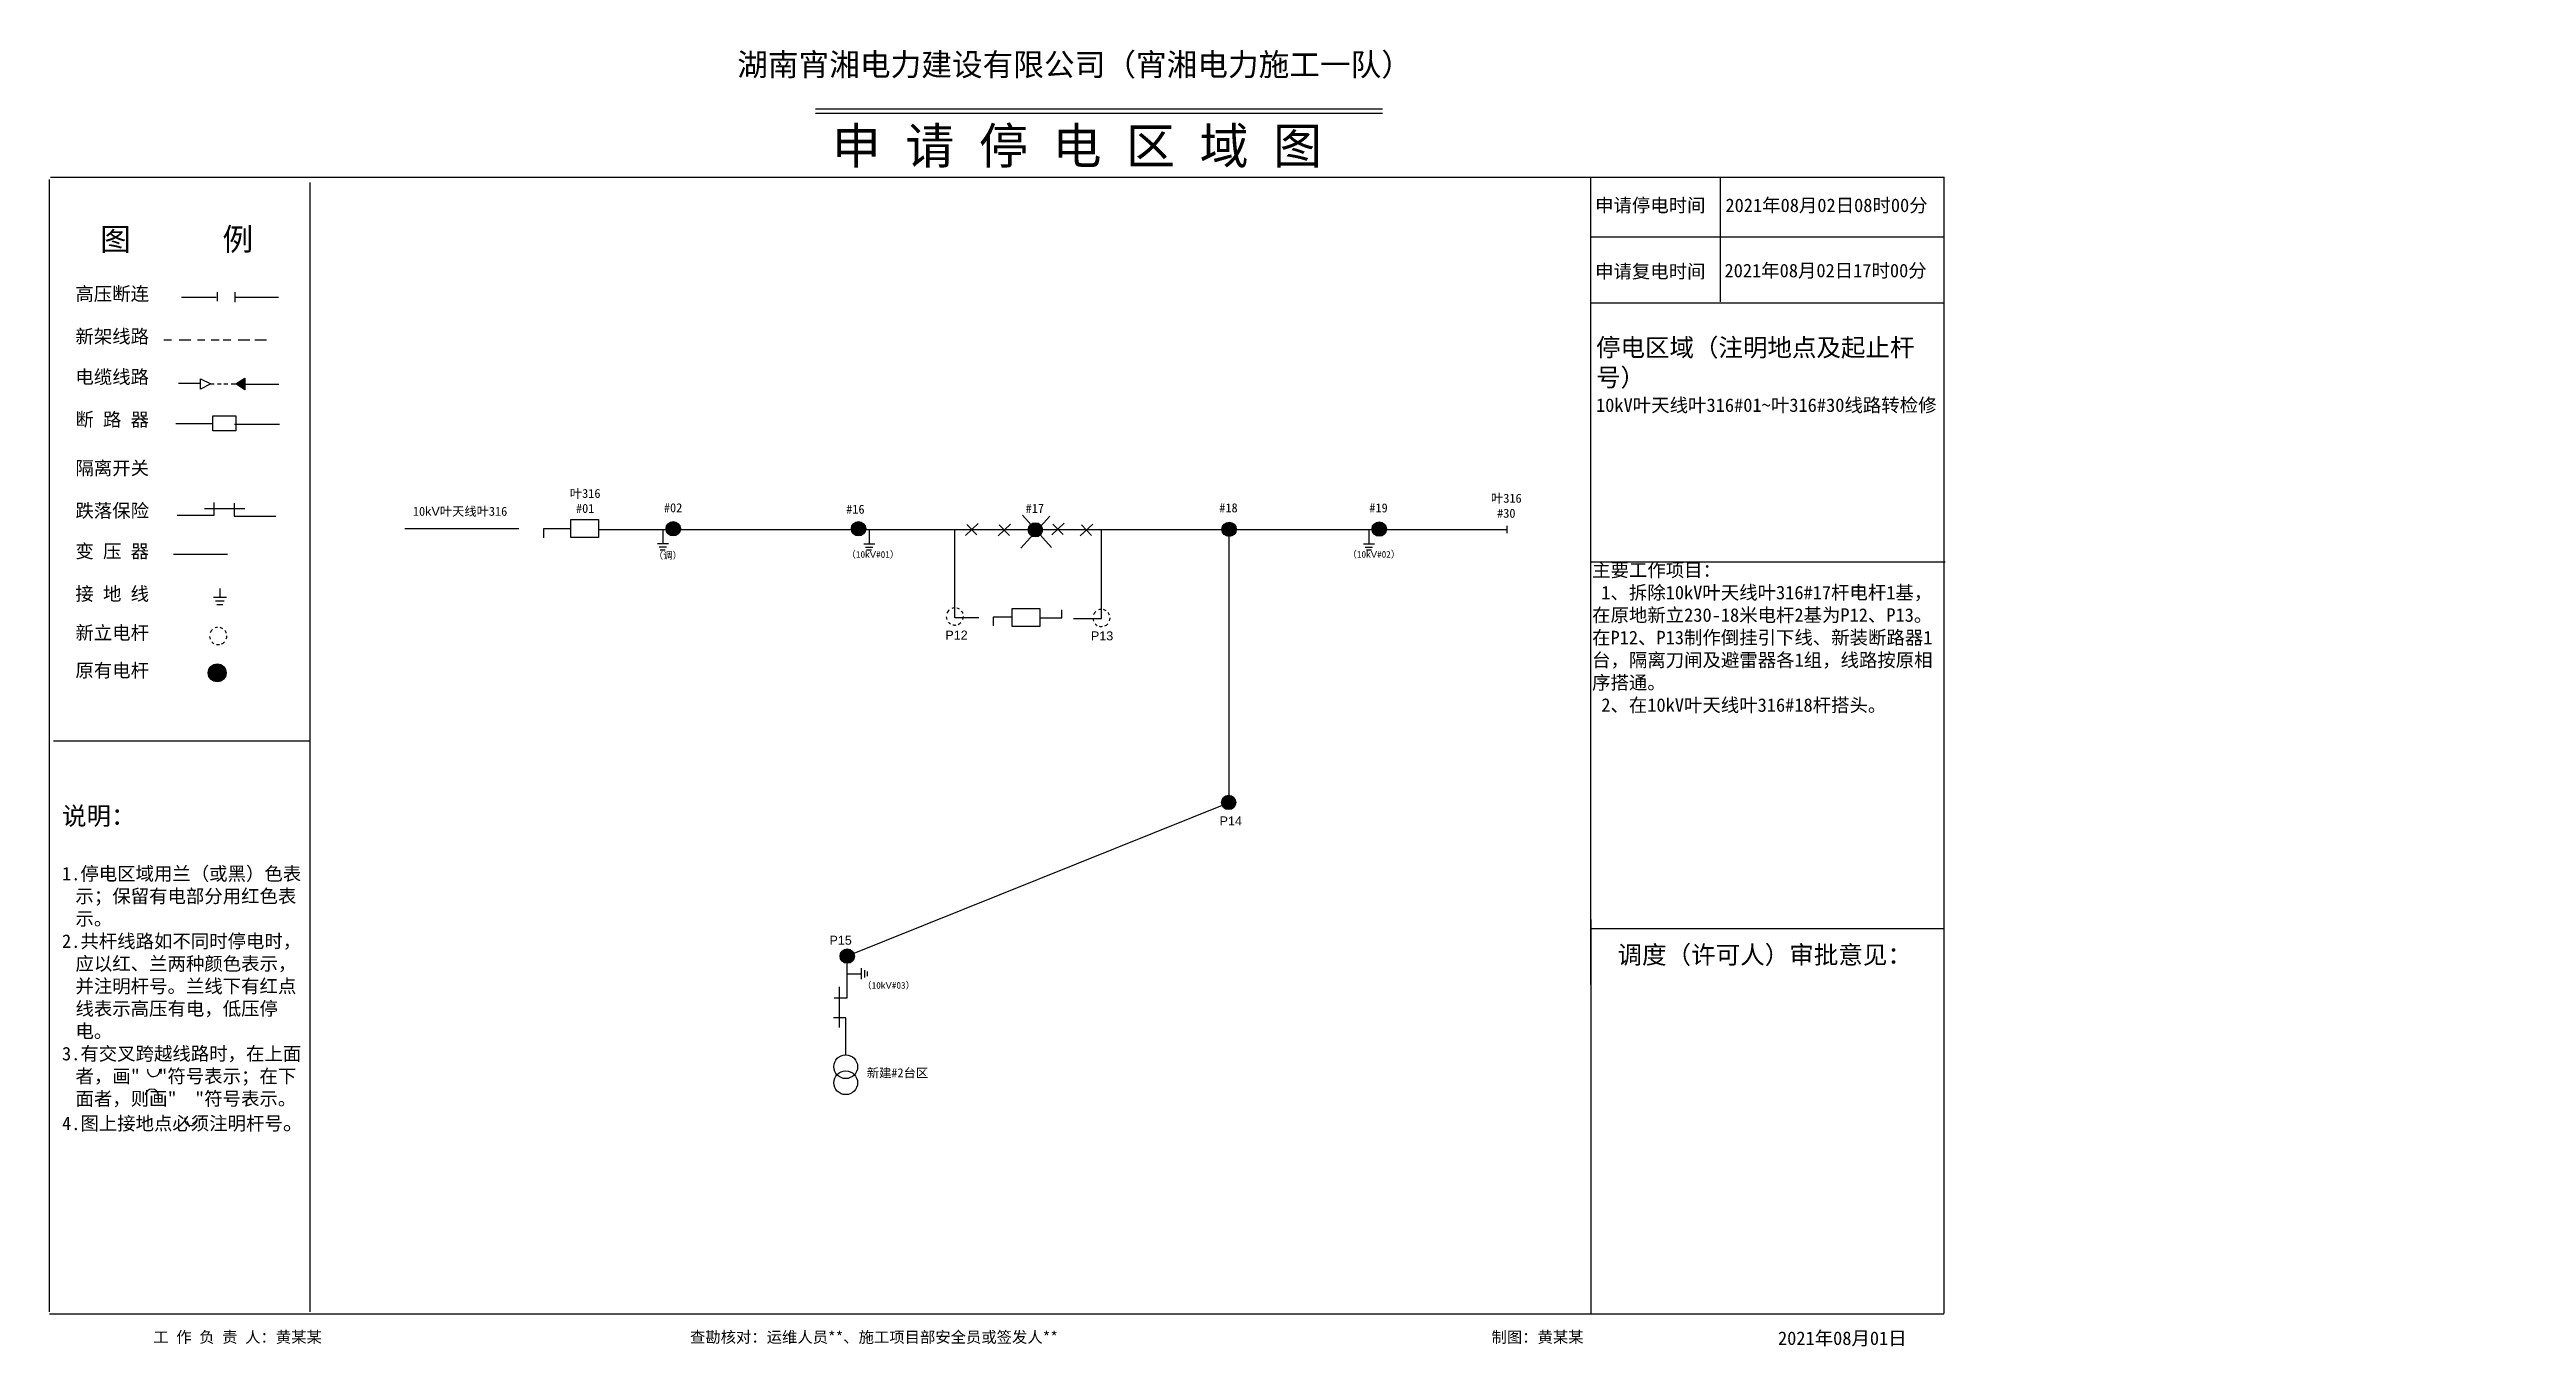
# Model space of a CAD drawing. Header units: millimetres. Extents: x 4738 to 5289, y 583 to 872.
import ezdxf
from ezdxf.lldxf.tags import DXFTag

# ---------------------------------------------------------------- set-up
doc = ezdxf.new("R2010")
doc.units = ezdxf.units.MM
doc.linetypes.add('ACAD_ISO02W100', pattern=[15, 12, -3])
doc.layers.add('2', color=2, linetype='Continuous')
doc.styles.add('[gb2312] 宋体-400-0', font='', dxfattribs={"height": 0.2})
doc.styles.get("Standard").update_dxf_attribs({"font": 'txt', "bigfont": 'gbcbig.shx'})
doc.styles.get('[gb2312] 宋体-400-0').set_extended_font_data('SimSun')
tags = doc.linetypes.add('ACAD_ISO03W100', pattern=[30, 12, -18]).pattern_tags.tags
tags[6:7] = [DXFTag(74, 4), DXFTag(75, 0), DXFTag(340, '0'), DXFTag(46, 1.0), DXFTag(50, 0.0), DXFTag(44, 0.0), DXFTag(45, 0.0)]
tags[4:5] = [DXFTag(74, 4), DXFTag(75, 0), DXFTag(340, '0'), DXFTag(46, 1.0), DXFTag(50, 0.0), DXFTag(44, 0.0), DXFTag(45, 0.0)]
tags = doc.linetypes.add('ACAD_ISO11W100', pattern=[33, 12, -3, 12, -3, 0, -3]).pattern_tags.tags
tags[14:15] = [DXFTag(74, 4), DXFTag(75, 0), DXFTag(340, '0'), DXFTag(46, 1.0), DXFTag(50, 0.0), DXFTag(44, 0.0), DXFTag(45, 0.0)]
tags[12:13] = [DXFTag(74, 4), DXFTag(75, 0), DXFTag(340, '0'), DXFTag(46, 1.0), DXFTag(50, 0.0), DXFTag(44, 0.0), DXFTag(45, 0.0)]
tags[10:11] = [DXFTag(74, 4), DXFTag(75, 0), DXFTag(340, '0'), DXFTag(46, 1.0), DXFTag(50, 0.0), DXFTag(44, 0.0), DXFTag(45, 0.0)]
tags[8:9] = [DXFTag(74, 4), DXFTag(75, 0), DXFTag(340, '0'), DXFTag(46, 1.0), DXFTag(50, 0.0), DXFTag(44, 0.0), DXFTag(45, 0.0)]
tags[6:7] = [DXFTag(74, 4), DXFTag(75, 0), DXFTag(340, '0'), DXFTag(46, 1.0), DXFTag(50, 0.0), DXFTag(44, 0.0), DXFTag(45, 0.0)]
tags[4:5] = [DXFTag(74, 4), DXFTag(75, 0), DXFTag(340, '0'), DXFTag(46, 1.0), DXFTag(50, 0.0), DXFTag(44, 0.0), DXFTag(45, 0.0)]
tags = doc.linetypes.add('BORDER', pattern=[1.75, 0.5, -0.25, 0.5, -0.25, 0, -0.25]).pattern_tags.tags
tags[14:15] = [DXFTag(74, 4), DXFTag(75, 0), DXFTag(340, '0'), DXFTag(46, 1.0), DXFTag(50, 0.0), DXFTag(44, 0.0), DXFTag(45, 0.0)]
tags[12:13] = [DXFTag(74, 4), DXFTag(75, 0), DXFTag(340, '0'), DXFTag(46, 1.0), DXFTag(50, 0.0), DXFTag(44, 0.0), DXFTag(45, 0.0)]
tags[10:11] = [DXFTag(74, 4), DXFTag(75, 0), DXFTag(340, '0'), DXFTag(46, 1.0), DXFTag(50, 0.0), DXFTag(44, 0.0), DXFTag(45, 0.0)]
tags[8:9] = [DXFTag(74, 4), DXFTag(75, 0), DXFTag(340, '0'), DXFTag(46, 1.0), DXFTag(50, 0.0), DXFTag(44, 0.0), DXFTag(45, 0.0)]
tags[6:7] = [DXFTag(74, 4), DXFTag(75, 0), DXFTag(340, '0'), DXFTag(46, 1.0), DXFTag(50, 0.0), DXFTag(44, 0.0), DXFTag(45, 0.0)]
tags[4:5] = [DXFTag(74, 4), DXFTag(75, 0), DXFTag(340, '0'), DXFTag(46, 1.0), DXFTag(50, 0.0), DXFTag(44, 0.0), DXFTag(45, 0.0)]

msp = doc.modelspace()

# ---------------------------------------------------------------- hatches: boundary and pattern name
at = {"linetype": 'ACAD_ISO02W100'}
msp.add_hatch(color=256, dxfattribs=at).paths.add_polyline_path([(4781.66, 795.99), (4779.64, 797.27), (4781.66, 798.52)])
for points in [[(4878.47, 765.08, 1), (4875.29, 765.08, 1)], [(4919.68, 765.08, 1), (4916.49, 765.08, 1)], [(4959.02, 764.84, 1), (4955.83, 764.84, 1)], [(5002.09, 764.96, 1), (4998.9, 764.96, 1)], [(5035.47, 765, 1), (5032.28, 765, 1)], [(4777.48, 733.04, 1), (4773.49, 733.04, 1)], [(5001.99, 704.24, 1), (4998.8, 704.24, 1)], [(4917.17, 670.08, 1), (4913.98, 670.08, 1)]]:
    msp.add_hatch(color=256).paths.add_polyline_path(points)

# ---------------------------------------------------------------- linework, layer by layer
for p, q in [((4908.5, 858.39), (5034.63, 858.39)), ((4908.5, 857.42), (5034.63, 857.42)), ((4738.21, 591.03), (4738.21, 842.7)), ((4738.39, 843.25), (5159.26, 843.25)), ((5080.85, 843.32), (5080.85, 663.76)), ((5109.78, 815.55), (5109.78, 843.32)), ((5159.43, 843.32), (5159.43, 590.64)), ((4796.12, 842.04), (4796.12, 591.03)), ((5080.85, 829.95), (5159.54, 829.95)), ((4767.52, 816.57), (4775.23, 816.57)), ((4775.45, 817.67), (4775.45, 815.69)), ((4779.42, 817.67), (4779.42, 815.47)), ((4779.42, 816.57), (4789.11, 816.57)), ((5080.85, 815.3), (5159.26, 815.3)), ((4766.86, 797.42), (4771.71, 797.42)), ((4781.89, 797.22), (4789.22, 797.22)), ((4766.28, 788.48), (4774.59, 788.48)), ((4779.35, 788.31), (4789.36, 788.31)), ((4766.58, 768.12), (4774.78, 768.12)), ((4772.66, 769.58), (4781.65, 769.58)), ((4774.78, 768.12), (4774.78, 770.9)), ((4779.28, 770.76), (4779.28, 767.86)), ((4779.28, 767.86), (4788.53, 767.86)), ((4848.05, 765.1), (4854.12, 765.1)), ((4860.28, 764.9), (5062.27, 764.9)), ((5080.94, 757.73), (5159.68, 757.73)), ((4739.12, 717.93), (4796.12, 717.93)), ((5080.93, 678.23), (5080.93, 590.64)), ((5080.93, 676.22), (5159.39, 676.22)), ((4915.57, 660.84), (4915.57, 670.09)), ((4913.85, 654.23), (4913.85, 663.22)), ((4915.3, 656.34), (4912.53, 656.34)), ((4912.66, 660.84), (4915.57, 660.84)), ((4915.3, 648.15), (4915.3, 656.34)), ((5159.45, 590.47), (4738.21, 590.47))]:
    msp.add_line(p, q)
at = {"linetype": 'ACAD_ISO03W100'}
for p, q in [((4763.63, 807.1), (4765.35, 807.1)), ((4767.02, 807.1), (4769.6, 807.1)), ((4771.08, 807.1), (4772.77, 807.1)), ((4774.18, 807.1), (4775.9, 807.1)), ((4776.82, 807.1), (4778.54, 807.1)), ((4780.17, 807.1), (4782.75, 807.1)), ((4783.84, 807.1), (4786.42, 807.1)), ((4774.12, 797.27), (4774.82, 797.27)), ((4778.62, 797.27), (4779.67, 797.27))]:
    msp.add_line(p, q, dxfattribs=at)
at = {"linetype": 'ACAD_ISO02W100'}
for p, q in [((4771.77, 798.4), (4774.1, 797.27)), ((4771.78, 796.11), (4771.78, 798.38)), ((4774.1, 797.29), (4771.79, 796.13)), ((4779.64, 797.27), (4781.66, 798.52)), ((4781.66, 795.99), (4779.64, 797.27)), ((4781.66, 798.52), (4781.66, 795.99)), ((4765.79, 759.45), (4778.35, 759.45))]:
    msp.add_line(p, q, dxfattribs=at)
at = {"linetype": 'ByBlock'}
for p, q in [((4775.53, 797.27), (4776.36, 797.27)), ((4776.99, 797.27), (4777.84, 797.27)), ((4873.36, 761.77), (4875.84, 761.77)), ((4873.75, 761.03), (4875.4, 761.03)), ((4874.02, 760.39), (4875.13, 760.39)), ((4874.56, 764.94), (4874.56, 761.86)), ((4919.24, 761.74), (4921.72, 761.74)), ((4919.63, 761.01), (4921.28, 761.01)), ((4919.9, 760.37), (4921, 760.37)), ((4920.43, 764.92), (4920.43, 761.84)), ((5030.37, 761.75), (5032.85, 761.75)), ((5030.76, 761.01), (5032.41, 761.01)), ((5031.03, 760.37), (5032.13, 760.37)), ((5031.56, 764.92), (5031.56, 761.84)), ((4774.65, 749.88), (4777.55, 749.88)), ((4776.05, 751.81), (4776.05, 749.98)), ((4775.1, 749.02), (4777.04, 749.02)), ((4775.42, 748.26), (4776.71, 748.26)), ((4918.74, 664.94), (4918.74, 667.42)), ((4919.47, 665.32), (4919.47, 666.98)), ((4920.11, 665.6), (4920.11, 666.7)), ((4915.56, 666.13), (4918.65, 666.13))]:
    msp.add_line(p, q, dxfattribs=at)
at = {"lineweight": -3}
for p, q in [((4944.68, 766.22), (4941.9, 763.61)), ((4942.16, 766.04), (4944.42, 763.69)), ((4951.9, 766.13), (4949.12, 763.52)), ((4949.38, 765.96), (4951.64, 763.61)), ((4960.61, 767.89), (4954.2, 760.73)), ((4954.57, 768.08), (4960.98, 760.91)), ((4963.82, 766.3), (4961.04, 763.69)), ((4961.3, 766.13), (4963.56, 763.78)), ((4970.17, 766.13), (4967.39, 763.52)), ((4967.65, 765.96), (4969.91, 763.61)), ((5062.27, 765.72), (5062.27, 764.11)), ((4848.04, 765.09), (4848.04, 763.05)), ((5000.41, 764.93), (5000.41, 704.14)), ((5000.41, 704.14), (4915.56, 670.07))]:
    msp.add_line(p, q, dxfattribs=at)
at = {"color": 1, "lineweight": -3}
msp.add_line((4817.22, 765.1), (4842.59, 765.1), dxfattribs=at)
at = {"linetype": 'BORDER', "lineweight": -3}
for p, q in [((4939.47, 745.28), (4939.47, 764.9)), ((4972.13, 745.16), (4972.13, 764.93)), ((4952.24, 745.4), (4948.03, 745.4)), ((4948.03, 745.4), (4948.03, 743.48)), ((4958.49, 745.28), (4963.26, 745.28)), ((4963.26, 745.28), (4963.26, 747.06)), ((4965.91, 745.16), (4972.13, 745.16))]:
    msp.add_line(p, q, dxfattribs=at)
at = {"linetype": 'ACAD_ISO11W100', "lineweight": -3}
msp.add_line((4944.85, 745.28), (4939.47, 745.28), dxfattribs=at)
at = {"lineweight": -3}
for points in [[(4774.49, 790.16), (4779.62, 790.16), (4779.62, 786.84), (4774.49, 786.84)], [(4854.13, 767.12), (4860.28, 767.12), (4860.28, 763.14), (4854.13, 763.14)]]:
    msp.add_lwpolyline(points, close=True, dxfattribs=at)
at = {"linetype": 'BORDER', "lineweight": -3}
msp.add_lwpolyline([(4952.28, 747.36), (4958.43, 747.36), (4958.43, 743.38), (4952.28, 743.38)], close=True, dxfattribs=at)
for centre, radius in [((4876.88, 765.08), 1.59), ((4918.09, 765.08), 1.59), ((4957.42, 764.84), 1.59), ((5000.5, 764.96), 1.59), ((5033.87, 765), 1.59), ((4775.49, 733.04), 1.99), ((5000.39, 704.24), 1.59), ((4915.58, 670.08), 1.59), ((4915.24, 645.5), 2.64), ((4915.24, 641.93), 2.64)]:
    msp.add_circle(centre, radius)
for centre, radius, start, end in [((4939.51, 745.58), 1.91, 182.2877, 201.2871), ((4939.51, 745.58), 1.91, 131.0392, 156.3274), ((4939.51, 745.58), 1.91, 222.9549, 239.9132), ((4939.51, 745.58), 1.91, 93.8647, 111.1078), ((4939.51, 745.58), 1.91, 257.4943, 279.6788), ((4939.51, 745.58), 1.91, 57.7619, 76.5484), ((4939.51, 745.58), 1.91, 292.9091, 316.8318), ((4939.51, 745.58), 1.91, 19.1686, 38.6112), ((4939.51, 745.58), 1.91, 340.2429, 0.5811), ((4972.11, 745.24), 1.91, 182.2877, 201.2871), ((4972.11, 745.24), 1.91, 131.0392, 156.3274), ((4972.11, 745.24), 1.91, 222.9549, 239.9132), ((4972.11, 745.24), 1.91, 93.8647, 111.1078), ((4972.11, 745.24), 1.91, 57.7619, 76.5484), ((4972.11, 745.24), 1.91, 292.9091, 316.8318), ((4972.11, 745.24), 1.91, 19.1686, 38.6112), ((4972.11, 745.24), 1.91, 340.2429, 0.5811), ((4775.71, 741.24), 1.91, 182.2877, 201.2871), ((4775.71, 741.24), 1.91, 131.0392, 156.3274), ((4775.71, 741.24), 1.91, 222.9549, 239.9132), ((4775.71, 741.24), 1.91, 93.8647, 111.1078), ((4775.71, 741.24), 1.91, 257.4943, 279.6788), ((4775.71, 741.24), 1.91, 57.7619, 76.5484), ((4775.71, 741.24), 1.91, 292.9091, 316.8318), ((4775.71, 741.24), 1.91, 19.1686, 38.6112), ((4775.71, 741.24), 1.91, 340.2429, 0.5811), ((4972.04, 745.28), 1.91, 257.4943, 279.6788), ((4761.37, 644.68), 1.38, 167.8678, 12.921), ((4760.98, 639.01), 1.5, 7.2594, 173.3023), ((4769.64, 633.78), 1.38, 165.4818, 10.5351)]:
    msp.add_arc(centre, radius, start, end)

# ---------------------------------------------------------------- texts
for s, insert, char_height, width, attachment_point in [('\\fKaiTi|b0|i0|c134|p49;湖南宵湘电力建设有限公司（宵湘电力施工一队）', (4891.12, 870.76), 5, 470.0431, 1), ('{\\f楷体_GB2312|b0|i0|c134|p49;申 请 停 电 区 域 图}', (4912.14, 854.19), 8, 255.3599, 1), ('{\\fSimSun|b0|i0|c134|p54;申请停电时间}', (5081.87, 838.48), 3, 26.8687, 1), ('\\fSimSun|b0|i0|c134|p54;2021年08月02日08时00分', (5110.86, 838.48), 3, 53.7269, 1), ('{\\fKaiTi_GB2312|b0|i0|c134|p49;图      例}', (4749.44, 829.16), 5, 40.2373, 4), ('{\\fSimSun|b0|i0|c134|p54;申请复电时间}', (5081.87, 823.79), 3, 26.8687, 1), ('\\fSimSun|b0|i0|c134|p54;2021年08月02日17时00分', (5110.65, 823.97), 3, 50.7586, 1), ('{\\fKaiTi_GB2312|b0|i0|c134|p49;高压断连}', (4743.96, 818.8), 3, 29.306, 1), ('{\\fKaiTi_GB2312|b0|i0|c134|p49;新架线路}', (4743.96, 809.34), 3, 29.306, 1), ('\\fSimHei|b0|i0|c134|p2;停电区域\\fSimSun|b0|i0|c134|p54;（注明地点及起止杆号）\\P\\H0.7525x;10kV叶天线叶316#01~叶316#30线路转检修', (5082.07, 807.37), 3.993, 76.3402, 1), ('{\\fKaiTi_GB2312|b0|i0|c134|p49;电缆线路}', (4743.96, 800.33), 3, 29.306, 1), ('{\\fKaiTi_GB2312|b0|i0|c134|p49;断 路 器}', (4743.96, 790.87), 3, 29.306, 1), ('{\\fKaiTi_GB2312|b0|i0|c134|p49;隔离开关}', (4743.96, 780.06), 3, 29.306, 1), ('{\\fKaiTi_GB2312|b0|i0|c134|p49;跌落保险}', (4743.96, 770.6), 3, 29.306, 1), ('\\fSimSun|b0|i0|c134|p54;叶316\\P #01', (4853.91, 773.93), 2, 50.7586, 1), ('\\fSimSun|b0|i0|c134|p54;叶316\\P #30', (5058.73, 772.86), 2, 50.7586, 1), ('\\fSimSun|b0|i0|c134|p54;10\\fArial|b0|i0|c0|p32;kV\\fSimSun|b0|i0|c134|p54;叶天线叶316', (4819.01, 769.96), 2, 50.7586, 1), ('\\fSimSun|b0|i0|c134|p54;\\P #02', (4873.46, 774.08), 2, 50.7586, 1), ('\\fSimSun|b0|i0|c134|p54;\\P #16', (4913.99, 773.75), 2, 50.7586, 1), ('\\fSimSun|b0|i0|c134|p54;\\P #17', (4953.88, 773.94), 2, 50.7586, 1), ('\\fSimSun|b0|i0|c134|p54;\\P #18', (4996.95, 774.06), 2, 50.7586, 1), ('\\fSimSun|b0|i0|c134|p54;\\P #19', (5030.31, 774.05), 2, 50.7586, 1), ('{\\fKaiTi_GB2312|b0|i0|c134|p49;变 压 器}', (4743.96, 761.59), 3, 29.306, 1), ('\\fSimSun|b0|i0|c134|p54;（调）', (4872.55, 759.9), 1.5, 50.7586, 1), ('\\fSimSun|b0|i0|c134|p54;（10\\fArial|b0|i0|c0|p32;kV\\fSimSun|b0|i0|c134|p54;\\H0.9985x;#01\\H1.0015x;）', (4915.41, 760.12), 1.5, 50.7586, 1), ('\\fSimSun|b0|i0|c134|p54;（10\\fArial|b0|i0|c0|p32;kV\\fSimSun|b0|i0|c134|p54;\\H0.9985x;#02\\H1.0015x;）', (5026.81, 760.14), 1.5, 50.7586, 1), ('{\\fKaiTi_GB2312|b0|i0|c134|p49;接 地 线}', (4743.96, 752.13), 3, 29.306, 1), ('{\\fKaiTi_GB2312|b0|i0|c134|p49;新立电杆}', (4743.96, 743.46), 3, 29.306, 1), ('\\fSimSun|b0|i0|c134|p54;\\P\\fArial|b0|i0|c0|p32;P12', (4937.39, 745.78), 2, 50.7586, 1), ('\\fSimSun|b0|i0|c134|p54;\\P\\fArial|b0|i0|c0|p32;P13', (4969.76, 745.6), 2, 50.7586, 1), ('{\\fKaiTi_GB2312|b0|i0|c134|p49;原有电杆}', (4743.96, 735.1), 3, 29.306, 1), ('{\\fSimHei|b0|i0|c134|p2;\\H1.333x;说明：\\fSimSun|b0|i0|c134|p54;\\P\\pi-3,l3;\\P\\fKaiTi_GB2312|b0|i0|c134|p49;\\H0.7502x;1.停电区域用兰（或黑）色表示；保留有电部分用红色表示。\\P2.共杆线路如不同时停电时，应以红、兰两种颜色表示，并注明杆号。兰线下有红点线表示高压有电，低压停电。\\P3.有交叉跨越线路时，在上面者，画"  "符号表示；在下面者，则画"  "符号表示。\\P4.图上接地点必须注明杆号\\H1.167x;。\\H0.8569x;}', (4740.98, 703.25), 3, 55.1847, 1), ('\\fSimSun|b0|i0|c134|p54;\\P\\fArial|b0|i0|c0|p32;P14', (4998.37, 704.46), 2, 50.7586, 1), ('\\fSimSun|b0|i0|c134|p54;\\P\\fArial|b0|i0|c0|p32;P15', (4911.63, 677.95), 2, 50.7586, 1), ('{\\fSimHei|b0|i0|c134|p2;调度（许可人）审批意见：}', (5086.85, 672.38), 4, 89.1796, 1), ('\\fSimSun|b0|i0|c134|p54;（10\\fArial|b0|i0|c0|p32;kV\\fSimSun|b0|i0|c134|p54;\\H0.9985x;#03\\H1.0015x;）', (4918.91, 664.33), 1.5, 50.7586, 1), ('\\fSimSun|b0|i0|c134|p54;新建#2台区', (4919.93, 645.14), 2, 50.7586, 1), ('\\fSimSun|b0|i0|c134|p54;工 作 负 责 人：黄某某', (4761.27, 586.65), 2.5, 60.4324, 1), ('{\\fSimSun|b0|i0|c134|p54;查勘核对：运维人员**、施工项目部安全员或签发人**}', (4880.61, 586.65), 2.5, 89.3995, 1), ('\\fSimSun|b0|i0|c134|p54;制图：黄某某', (5058.85, 586.65), 2.5, 60.4324, 1), ('\\fSimSun|b0|i0|c134|p54;2021年08月01日', (5122.54, 586.65), 3, 60.4324, 1)]:
    msp.add_mtext(s, dxfattribs=dict(insert=insert, char_height=char_height, width=width, attachment_point=attachment_point))
at = {"insert": (5081.21, 757.4), "char_height": 3, "width": 78.4897, "attachment_point": 1, "style": '[gb2312] 宋体-400-0'}
msp.add_mtext('主要工作项目：\\P 1、拆除10kV叶天线叶316#17杆电杆1基，在原地新立230-18米电杆2基为P12、P13。在P12、P13制作倒挂引下线、新装断路器1台，隔离刀闸及避雷器各1组，线路按原相序搭通。\\P 2、在10kV叶天线叶316#18杆搭头。', dxfattribs=at)
at = {"layer": '2', "color": 7, "insert": (5288.97, 870.59), "char_height": 6, "width": 173.3138, "attachment_point": 1}
msp.add_mtext('\\A1;', dxfattribs=at)

doc.saveas('drawing.dxf')
